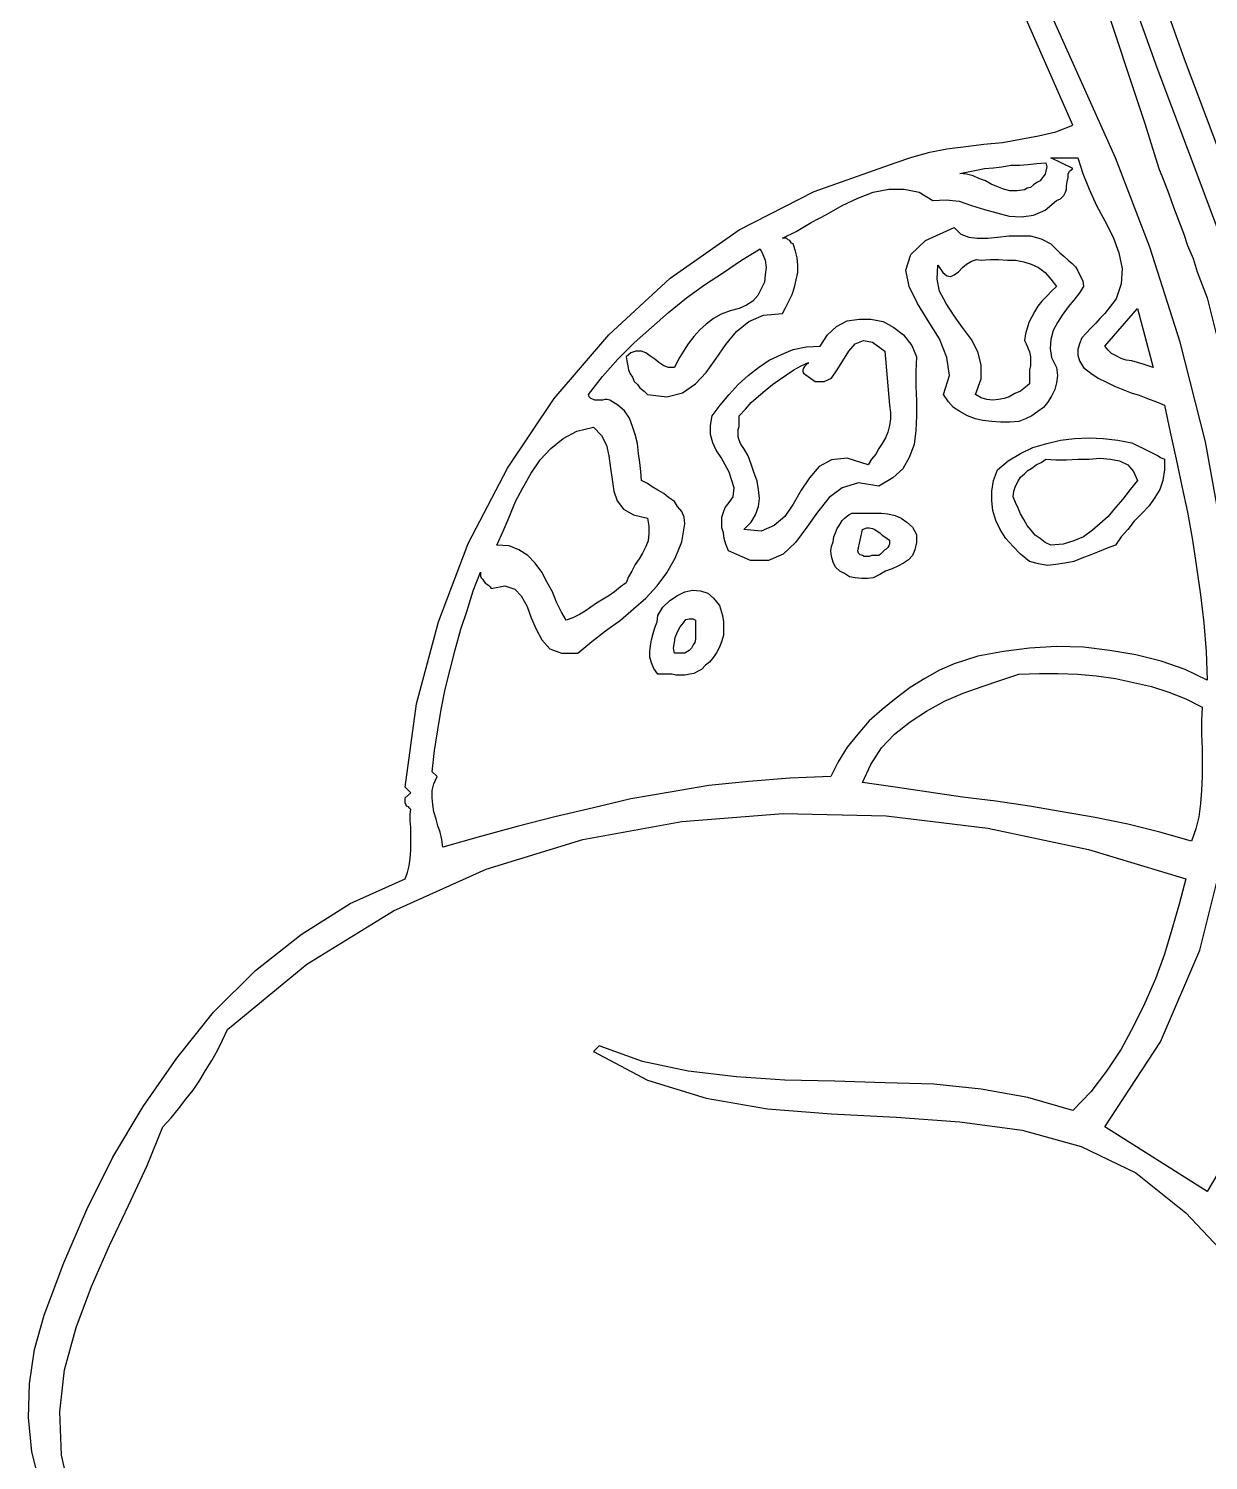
# Model space of a CAD drawing. Extents: x 0.04 to 5.91, y 0.03 to 7.85.
# Drawn here: x 0.579 to 2.021, y 2.316 to 4.065 of the extents above; entities that cross this region are included whole.
import ezdxf

# ---------------------------------------------------------------- set-up
doc = ezdxf.new("R2010")
doc.units = 0
doc.layers.add('1', color=7, linetype='Continuous')

msp = doc.modelspace()

# ---------------------------------------------------------------- linework, layer by layer
for points in [[(0.593, 2.286), (0.583, 2.326), (0.579, 2.368), (0.58, 2.409), (0.586, 2.451), (0.598, 2.493), (0.622, 2.557), (0.65, 2.622), (0.682, 2.686), (0.719, 2.748), (0.76, 2.807), (0.805, 2.863), (0.856, 2.914), (0.912, 2.958), (0.972, 2.996), (1.039, 3.026), (1.042, 3.034), (1.044, 3.042), (1.045, 3.051), (1.046, 3.061), (1.046, 3.07), (1.046, 3.08), (1.046, 3.089), (1.045, 3.097), (1.045, 3.105), (1.046, 3.111), (1.044, 3.113), (1.043, 3.114), (1.041, 3.115), (1.04, 3.117), (1.039, 3.119), (1.039, 3.12), (1.039, 3.122), (1.039, 3.125), (1.046, 3.131), (1.039, 3.138), (1.053, 3.24), (1.08, 3.34), (1.116, 3.436), (1.164, 3.528), (1.221, 3.613), (1.288, 3.691), (1.363, 3.76), (1.447, 3.819), (1.539, 3.866), (1.638, 3.901), (1.658, 3.908), (1.68, 3.914), (1.701, 3.918), (1.724, 3.921), (1.746, 3.924), (1.769, 3.926), (1.791, 3.93), (1.813, 3.934), (1.834, 3.939), (1.855, 3.947), (1.786, 4.104)], [(1.828, 3.802), (1.834, 3.796), (1.839, 3.791), (1.844, 3.787), (1.849, 3.782), (1.854, 3.778), (1.858, 3.774), (1.861, 3.769), (1.864, 3.763), (1.867, 3.757), (1.868, 3.75), (1.863, 3.742), (1.856, 3.733), (1.849, 3.725), (1.842, 3.715), (1.836, 3.706), (1.831, 3.696), (1.828, 3.685), (1.827, 3.674), (1.829, 3.663), (1.835, 3.651), (1.836, 3.641), (1.835, 3.632), (1.833, 3.624), (1.829, 3.616), (1.824, 3.608), (1.819, 3.602), (1.812, 3.597), (1.805, 3.592), (1.797, 3.588), (1.789, 3.585), (1.778, 3.584), (1.767, 3.584), (1.756, 3.585), (1.745, 3.586), (1.736, 3.588), (1.726, 3.592), (1.717, 3.597), (1.709, 3.602), (1.703, 3.609), (1.697, 3.618), (1.704, 3.641), (1.701, 3.663), (1.692, 3.686), (1.678, 3.708), (1.665, 3.729), (1.655, 3.75), (1.651, 3.77), (1.657, 3.789), (1.675, 3.806), (1.71, 3.822), (1.718, 3.814), (1.728, 3.81), (1.738, 3.809), (1.751, 3.809), (1.763, 3.81), (1.777, 3.812), (1.79, 3.812), (1.803, 3.812), (1.816, 3.808), (1.828, 3.802)], [(1.664, 3.664), (1.663, 3.646), (1.663, 3.628), (1.664, 3.61), (1.664, 3.592), (1.663, 3.574), (1.661, 3.557), (1.655, 3.541), (1.647, 3.527), (1.635, 3.516), (1.618, 3.506), (1.593, 3.51), (1.573, 3.504), (1.557, 3.492), (1.543, 3.474), (1.53, 3.456), (1.516, 3.437), (1.501, 3.423), (1.483, 3.415), (1.461, 3.415), (1.434, 3.427), (1.431, 3.435), (1.429, 3.442), (1.428, 3.449), (1.426, 3.455), (1.426, 3.462), (1.426, 3.468), (1.428, 3.474), (1.43, 3.48), (1.435, 3.486), (1.44, 3.493), (1.441, 3.504), (1.438, 3.514), (1.435, 3.523), (1.43, 3.532), (1.425, 3.541), (1.419, 3.55), (1.415, 3.559), (1.412, 3.569), (1.412, 3.58), (1.414, 3.592), (1.424, 3.605), (1.435, 3.618), (1.446, 3.63), (1.458, 3.641), (1.471, 3.651), (1.484, 3.66), (1.499, 3.667), (1.513, 3.673), (1.529, 3.676), (1.546, 3.677), (1.555, 3.691), (1.566, 3.701), (1.579, 3.708), (1.594, 3.71), (1.608, 3.71), (1.623, 3.707), (1.636, 3.7), (1.648, 3.691), (1.658, 3.678), (1.664, 3.664)], [(1.967, 3.539), (1.967, 3.526), (1.965, 3.513), (1.961, 3.502), (1.955, 3.492), (1.948, 3.482), (1.939, 3.472), (1.93, 3.463), (1.922, 3.453), (1.914, 3.444), (1.907, 3.434), (1.897, 3.43), (1.887, 3.426), (1.877, 3.422), (1.866, 3.418), (1.856, 3.414), (1.845, 3.412), (1.834, 3.41), (1.824, 3.409), (1.813, 3.411), (1.802, 3.414), (1.791, 3.423), (1.782, 3.432), (1.773, 3.442), (1.766, 3.453), (1.761, 3.464), (1.757, 3.476), (1.756, 3.488), (1.756, 3.5), (1.758, 3.513), (1.763, 3.526), (1.776, 3.537), (1.791, 3.546), (1.806, 3.553), (1.823, 3.558), (1.84, 3.562), (1.857, 3.564), (1.875, 3.565), (1.892, 3.564), (1.91, 3.562), (1.927, 3.559), (1.931, 3.557), (1.935, 3.555), (1.939, 3.553), (1.943, 3.551), (1.947, 3.549), (1.951, 3.547), (1.955, 3.545), (1.959, 3.543), (1.962, 3.541), (1.967, 3.539)], [(1.664, 3.447), (1.664, 3.437), (1.662, 3.428), (1.659, 3.421), (1.654, 3.416), (1.648, 3.412), (1.641, 3.408), (1.634, 3.405), (1.626, 3.402), (1.619, 3.398), (1.611, 3.394), (1.604, 3.393), (1.597, 3.393), (1.589, 3.394), (1.582, 3.395), (1.576, 3.399), (1.57, 3.402), (1.565, 3.407), (1.562, 3.413), (1.56, 3.42), (1.559, 3.427), (1.56, 3.432), (1.562, 3.438), (1.563, 3.444), (1.565, 3.449), (1.567, 3.454), (1.57, 3.459), (1.573, 3.464), (1.576, 3.467), (1.581, 3.471), (1.585, 3.473), (1.594, 3.473), (1.603, 3.473), (1.612, 3.473), (1.621, 3.473), (1.629, 3.472), (1.638, 3.47), (1.645, 3.467), (1.652, 3.462), (1.659, 3.456), (1.664, 3.447)], [(1.427, 3.348), (1.428, 3.34), (1.428, 3.332), (1.428, 3.324), (1.426, 3.317), (1.423, 3.309), (1.42, 3.303), (1.416, 3.297), (1.411, 3.291), (1.406, 3.287), (1.401, 3.282), (1.397, 3.28), (1.392, 3.277), (1.387, 3.276), (1.381, 3.275), (1.376, 3.275), (1.37, 3.275), (1.365, 3.276), (1.359, 3.276), (1.354, 3.276), (1.348, 3.276), (1.343, 3.283), (1.34, 3.29), (1.338, 3.297), (1.338, 3.304), (1.339, 3.311), (1.34, 3.318), (1.342, 3.326), (1.344, 3.333), (1.347, 3.34), (1.348, 3.348), (1.354, 3.358), (1.362, 3.366), (1.371, 3.372), (1.381, 3.377), (1.39, 3.379), (1.4, 3.378), (1.409, 3.375), (1.416, 3.369), (1.423, 3.36), (1.427, 3.348)]]:
    msp.add_lwpolyline(points)
at = {"layer": '1'}
for points in [[(1.932, 4.194), (1.991, 4.028), (2.053, 3.864)], [(2.068, 3.724), (2.013, 3.871), (1.958, 4.017), (1.906, 4.163)], [(1.889, 4.111), (1.907, 4.057), (1.925, 4.003), (1.943, 3.949), (1.96, 3.894), (1.966, 3.879), (1.972, 3.863), (1.978, 3.847), (1.984, 3.831), (1.99, 3.815), (1.995, 3.8), (2.002, 3.784), (2.007, 3.768), (2.013, 3.752), (2.019, 3.736), (2.03, 3.692)], [(2.04, 3.434), (2.017, 3.56), (1.986, 3.682), (1.949, 3.798), (1.907, 3.907), (1.832, 4.074)], [(1.861, 3.907), (1.867, 3.888), (1.875, 3.869), (1.884, 3.849), (1.894, 3.83), (1.904, 3.81), (1.911, 3.791), (1.915, 3.772), (1.914, 3.753), (1.908, 3.735), (1.894, 3.717), (1.888, 3.711), (1.883, 3.705), (1.877, 3.699), (1.871, 3.693), (1.866, 3.687), (1.863, 3.68), (1.861, 3.673), (1.861, 3.666), (1.863, 3.659), (1.868, 3.651), (1.877, 3.644), (1.886, 3.638), (1.896, 3.633), (1.906, 3.628), (1.916, 3.624), (1.926, 3.62), (1.936, 3.617), (1.946, 3.613), (1.957, 3.609), (1.967, 3.605), (1.974, 3.572), (1.981, 3.539), (1.988, 3.506), (1.995, 3.474), (2.001, 3.44), (2.006, 3.407), (2.011, 3.373), (2.015, 3.339), (2.018, 3.304), (2.019, 3.269), (1.992, 3.282), (1.963, 3.292), (1.932, 3.3), (1.9, 3.305), (1.868, 3.309), (1.835, 3.31), (1.802, 3.308), (1.77, 3.304), (1.739, 3.298), (1.71, 3.289), (1.692, 3.281), (1.674, 3.271), (1.656, 3.26), (1.639, 3.247), (1.622, 3.233), (1.606, 3.219), (1.592, 3.203), (1.579, 3.187), (1.568, 3.169), (1.559, 3.151), (1.509, 3.149), (1.459, 3.145), (1.41, 3.14), (1.363, 3.132), (1.315, 3.124), (1.269, 3.113), (1.222, 3.102), (1.176, 3.09), (1.131, 3.078), (1.085, 3.065), (1.084, 3.074), (1.082, 3.083), (1.079, 3.091), (1.077, 3.099), (1.074, 3.108), (1.073, 3.117), (1.072, 3.125), (1.072, 3.134), (1.074, 3.142), (1.078, 3.151), (1.072, 3.157), (1.075, 3.183), (1.079, 3.208), (1.083, 3.233), (1.088, 3.258), (1.094, 3.282), (1.1, 3.306), (1.107, 3.331), (1.115, 3.354), (1.122, 3.378), (1.131, 3.401), (1.131, 3.398), (1.131, 3.396), (1.132, 3.394), (1.134, 3.392), (1.135, 3.39), (1.137, 3.388), (1.139, 3.386), (1.141, 3.385), (1.143, 3.383), (1.144, 3.381), (1.161, 3.384), (1.173, 3.38), (1.181, 3.372), (1.188, 3.359), (1.193, 3.345), (1.199, 3.331), (1.206, 3.318), (1.216, 3.307), (1.23, 3.302), (1.25, 3.302), (1.267, 3.316), (1.284, 3.329), (1.302, 3.342), (1.318, 3.356), (1.333, 3.369), (1.347, 3.384), (1.359, 3.4), (1.369, 3.418), (1.377, 3.438), (1.381, 3.46), (1.38, 3.468), (1.377, 3.475), (1.372, 3.481), (1.368, 3.487), (1.361, 3.492), (1.355, 3.497), (1.348, 3.501), (1.341, 3.505), (1.335, 3.509), (1.328, 3.513), (1.327, 3.524), (1.326, 3.535), (1.324, 3.546), (1.323, 3.558), (1.32, 3.569), (1.317, 3.579), (1.313, 3.589), (1.307, 3.598), (1.299, 3.605), (1.289, 3.611), (1.286, 3.612), (1.283, 3.612), (1.28, 3.611), (1.277, 3.611), (1.274, 3.611), (1.271, 3.611), (1.269, 3.612), (1.266, 3.613), (1.264, 3.615), (1.263, 3.618), (1.28, 3.64), (1.299, 3.661), (1.319, 3.681), (1.34, 3.7), (1.361, 3.718), (1.383, 3.736), (1.405, 3.752), (1.428, 3.767), (1.45, 3.782), (1.473, 3.796), (1.476, 3.789), (1.479, 3.782), (1.48, 3.773), (1.479, 3.764), (1.478, 3.755), (1.474, 3.747), (1.47, 3.739), (1.464, 3.732), (1.456, 3.727), (1.447, 3.723), (1.436, 3.72), (1.425, 3.716), (1.416, 3.711), (1.407, 3.704), (1.399, 3.697), (1.392, 3.689), (1.385, 3.68), (1.379, 3.671), (1.373, 3.661), (1.368, 3.651), (1.361, 3.651), (1.355, 3.653), (1.349, 3.657), (1.344, 3.661), (1.338, 3.665), (1.333, 3.669), (1.328, 3.671), (1.321, 3.671), (1.315, 3.669), (1.309, 3.664), (1.31, 3.659), (1.311, 3.653), (1.312, 3.648), (1.314, 3.643), (1.317, 3.639), (1.319, 3.634), (1.323, 3.63), (1.326, 3.626), (1.331, 3.622), (1.335, 3.618), (1.359, 3.615), (1.378, 3.62), (1.394, 3.631), (1.407, 3.645), (1.419, 3.662), (1.431, 3.679), (1.444, 3.695), (1.459, 3.707), (1.477, 3.715), (1.5, 3.717), (1.504, 3.724), (1.508, 3.732), (1.512, 3.74), (1.515, 3.749), (1.517, 3.758), (1.519, 3.767), (1.519, 3.776), (1.518, 3.785), (1.516, 3.793), (1.513, 3.802), (1.511, 3.803), (1.51, 3.805), (1.509, 3.806), (1.507, 3.807), (1.505, 3.809), (1.504, 3.809), (1.502, 3.809), (1.5, 3.809), (1.517, 3.817), (1.535, 3.828), (1.554, 3.838), (1.573, 3.849), (1.592, 3.858), (1.611, 3.865), (1.63, 3.869), (1.649, 3.869), (1.667, 3.865), (1.684, 3.855), (1.7, 3.856), (1.716, 3.854), (1.731, 3.849), (1.747, 3.844), (1.762, 3.84), (1.777, 3.836), (1.792, 3.835), (1.807, 3.837), (1.821, 3.843), (1.835, 3.855), (1.84, 3.857), (1.844, 3.861), (1.846, 3.865), (1.847, 3.869), (1.847, 3.873), (1.848, 3.878), (1.849, 3.883), (1.849, 3.887), (1.851, 3.891), (1.855, 3.894), (1.828, 3.907), (1.861, 3.907)], [(1.822, 3.901), (1.823, 3.896), (1.822, 3.891), (1.821, 3.887), (1.818, 3.883), (1.815, 3.879), (1.811, 3.877), (1.807, 3.874), (1.803, 3.871), (1.799, 3.87), (1.796, 3.868), (1.787, 3.867), (1.778, 3.867), (1.77, 3.869), (1.762, 3.872), (1.755, 3.875), (1.748, 3.879), (1.74, 3.882), (1.733, 3.885), (1.725, 3.887), (1.717, 3.888), (1.727, 3.89), (1.737, 3.892), (1.747, 3.894), (1.758, 3.895), (1.768, 3.896), (1.779, 3.898), (1.79, 3.898), (1.8, 3.899), (1.811, 3.9), (1.822, 3.901)], [(1.835, 3.75), (1.829, 3.744), (1.823, 3.738), (1.817, 3.732), (1.812, 3.726), (1.808, 3.719), (1.805, 3.713), (1.801, 3.706), (1.799, 3.699), (1.797, 3.692), (1.796, 3.684), (1.798, 3.68), (1.8, 3.675), (1.802, 3.67), (1.803, 3.664), (1.803, 3.659), (1.803, 3.653), (1.802, 3.648), (1.802, 3.642), (1.802, 3.636), (1.802, 3.631), (1.797, 3.627), (1.791, 3.622), (1.784, 3.619), (1.777, 3.615), (1.771, 3.613), (1.764, 3.612), (1.757, 3.611), (1.75, 3.612), (1.743, 3.614), (1.736, 3.618), (1.743, 3.637), (1.743, 3.654), (1.739, 3.67), (1.731, 3.685), (1.72, 3.7), (1.71, 3.714), (1.7, 3.729), (1.692, 3.744), (1.689, 3.759), (1.69, 3.776), (1.696, 3.767), (1.701, 3.763), (1.706, 3.762), (1.71, 3.764), (1.715, 3.768), (1.72, 3.773), (1.725, 3.777), (1.731, 3.781), (1.737, 3.783), (1.743, 3.782), (1.754, 3.783), (1.764, 3.783), (1.775, 3.782), (1.785, 3.782), (1.795, 3.78), (1.804, 3.777), (1.813, 3.773), (1.821, 3.767), (1.828, 3.759), (1.835, 3.75)], [(1.953, 3.651), (1.947, 3.653), (1.941, 3.655), (1.934, 3.657), (1.927, 3.659), (1.92, 3.66), (1.914, 3.662), (1.908, 3.665), (1.902, 3.668), (1.898, 3.672), (1.894, 3.677), (1.934, 3.723), (1.953, 3.651)], [(1.631, 3.605), (1.632, 3.596), (1.632, 3.588), (1.631, 3.58), (1.629, 3.572), (1.626, 3.565), (1.622, 3.558), (1.618, 3.552), (1.614, 3.545), (1.609, 3.539), (1.605, 3.532), (1.579, 3.54), (1.56, 3.538), (1.545, 3.53), (1.533, 3.516), (1.523, 3.501), (1.513, 3.484), (1.503, 3.469), (1.49, 3.458), (1.474, 3.451), (1.453, 3.453), (1.462, 3.462), (1.467, 3.471), (1.471, 3.481), (1.472, 3.491), (1.471, 3.502), (1.469, 3.512), (1.465, 3.523), (1.462, 3.533), (1.458, 3.543), (1.453, 3.552), (1.451, 3.555), (1.449, 3.558), (1.447, 3.562), (1.446, 3.566), (1.446, 3.57), (1.446, 3.575), (1.447, 3.579), (1.447, 3.583), (1.447, 3.587), (1.447, 3.592), (1.455, 3.6), (1.462, 3.608), (1.471, 3.616), (1.479, 3.623), (1.488, 3.63), (1.496, 3.636), (1.505, 3.642), (1.514, 3.648), (1.523, 3.653), (1.532, 3.657), (1.531, 3.656), (1.53, 3.655), (1.528, 3.653), (1.527, 3.652), (1.526, 3.65), (1.525, 3.648), (1.525, 3.646), (1.526, 3.644), (1.54, 3.634), (1.551, 3.634), (1.56, 3.638), (1.567, 3.648), (1.574, 3.659), (1.581, 3.671), (1.589, 3.68), (1.599, 3.684), (1.61, 3.682), (1.625, 3.671), (1.631, 3.605)], [(1.335, 3.467), (1.337, 3.457), (1.337, 3.448), (1.336, 3.439), (1.333, 3.432), (1.329, 3.424), (1.325, 3.417), (1.32, 3.41), (1.316, 3.402), (1.312, 3.395), (1.309, 3.388), (1.302, 3.383), (1.295, 3.377), (1.288, 3.372), (1.281, 3.368), (1.273, 3.363), (1.266, 3.358), (1.259, 3.353), (1.252, 3.349), (1.244, 3.345), (1.236, 3.342), (1.23, 3.352), (1.224, 3.364), (1.219, 3.377), (1.212, 3.389), (1.206, 3.401), (1.198, 3.412), (1.189, 3.421), (1.178, 3.428), (1.166, 3.433), (1.151, 3.434), (1.159, 3.451), (1.166, 3.468), (1.174, 3.487), (1.183, 3.504), (1.193, 3.522), (1.204, 3.538), (1.217, 3.552), (1.232, 3.564), (1.249, 3.573), (1.269, 3.578), (1.279, 3.568), (1.285, 3.556), (1.288, 3.543), (1.29, 3.528), (1.292, 3.514), (1.294, 3.5), (1.298, 3.488), (1.306, 3.478), (1.318, 3.471), (1.335, 3.467)], [(1.934, 3.513), (1.925, 3.502), (1.916, 3.49), (1.907, 3.48), (1.898, 3.469), (1.888, 3.46), (1.879, 3.452), (1.868, 3.444), (1.856, 3.439), (1.843, 3.435), (1.828, 3.434), (1.821, 3.437), (1.815, 3.442), (1.809, 3.446), (1.804, 3.452), (1.799, 3.458), (1.795, 3.465), (1.791, 3.472), (1.788, 3.479), (1.785, 3.486), (1.782, 3.493), (1.783, 3.5), (1.785, 3.506), (1.788, 3.512), (1.791, 3.517), (1.796, 3.521), (1.8, 3.525), (1.805, 3.528), (1.81, 3.532), (1.816, 3.535), (1.822, 3.539), (1.834, 3.538), (1.847, 3.538), (1.861, 3.539), (1.875, 3.539), (1.888, 3.54), (1.901, 3.539), (1.912, 3.537), (1.922, 3.532), (1.929, 3.524), (1.934, 3.513)], [(1.631, 3.44), (1.631, 3.437), (1.631, 3.435), (1.63, 3.433), (1.629, 3.431), (1.627, 3.429), (1.625, 3.428), (1.623, 3.426), (1.621, 3.424), (1.62, 3.423), (1.618, 3.421), (1.615, 3.421), (1.612, 3.421), (1.609, 3.421), (1.606, 3.42), (1.603, 3.42), (1.6, 3.42), (1.598, 3.421), (1.595, 3.422), (1.593, 3.424), (1.592, 3.427), (1.598, 3.453), (1.603, 3.455), (1.606, 3.455), (1.61, 3.454), (1.613, 3.453), (1.616, 3.451), (1.619, 3.449), (1.622, 3.446), (1.625, 3.444), (1.628, 3.442), (1.631, 3.44)], [(1.394, 3.342), (1.394, 3.337), (1.394, 3.333), (1.394, 3.328), (1.394, 3.324), (1.394, 3.319), (1.393, 3.315), (1.391, 3.312), (1.389, 3.308), (1.386, 3.305), (1.381, 3.302), (1.368, 3.302), (1.367, 3.308), (1.368, 3.315), (1.369, 3.321), (1.372, 3.328), (1.375, 3.334), (1.379, 3.339), (1.382, 3.343), (1.386, 3.344), (1.391, 3.344), (1.394, 3.342)], [(2.013, 3.236), (2.012, 3.219), (2.012, 3.203), (2.013, 3.185), (2.013, 3.168), (2.013, 3.151), (2.012, 3.134), (2.011, 3.118), (2.009, 3.102), (2.005, 3.087), (2, 3.072), (1.961, 3.083), (1.922, 3.093), (1.882, 3.101), (1.842, 3.108), (1.802, 3.115), (1.761, 3.121), (1.72, 3.126), (1.679, 3.132), (1.638, 3.138), (1.598, 3.144), (1.608, 3.166), (1.621, 3.186), (1.637, 3.203), (1.656, 3.218), (1.676, 3.231), (1.698, 3.243), (1.721, 3.253), (1.744, 3.261), (1.767, 3.269), (1.789, 3.276), (1.814, 3.277), (1.837, 3.277), (1.861, 3.276), (1.884, 3.274), (1.907, 3.271), (1.929, 3.266), (1.951, 3.261), (1.972, 3.254), (1.993, 3.246), (2.013, 3.236)], [(0.631, 2.27), (0.619, 2.322), (0.617, 2.375), (0.623, 2.426), (0.637, 2.478), (0.656, 2.528), (0.678, 2.578), (0.701, 2.627), (0.724, 2.676), (0.743, 2.723), (0.753, 2.734), (0.762, 2.745), (0.771, 2.757), (0.78, 2.768), (0.788, 2.78), (0.795, 2.792), (0.803, 2.804), (0.81, 2.817), (0.816, 2.829), (0.822, 2.842), (0.919, 2.922), (1.025, 2.987), (1.138, 3.038), (1.256, 3.074), (1.377, 3.096), (1.501, 3.106), (1.627, 3.103), (1.751, 3.088), (1.874, 3.062), (1.993, 3.026), (1.985, 2.995), (1.976, 2.964), (1.967, 2.934), (1.956, 2.904), (1.943, 2.874), (1.929, 2.846), (1.914, 2.818), (1.896, 2.791), (1.877, 2.766), (1.855, 2.743), (1.8, 2.759), (1.743, 2.769), (1.685, 2.775), (1.625, 2.777), (1.564, 2.779), (1.503, 2.78), (1.444, 2.784), (1.385, 2.791), (1.329, 2.803), (1.276, 2.822), (1.269, 2.815), (1.335, 2.78), (1.407, 2.758), (1.482, 2.745), (1.56, 2.739), (1.639, 2.735), (1.717, 2.729), (1.793, 2.719), (1.865, 2.699), (1.932, 2.667), (1.993, 2.618), (2.041, 2.567)], [(2.053, 2.701), (2.019, 2.644), (1.894, 2.723), (1.962, 2.827), (2.01, 2.939), (2.04, 3.058)]]:
    msp.add_lwpolyline(points, dxfattribs=at)

doc.saveas('drawing.dxf')
